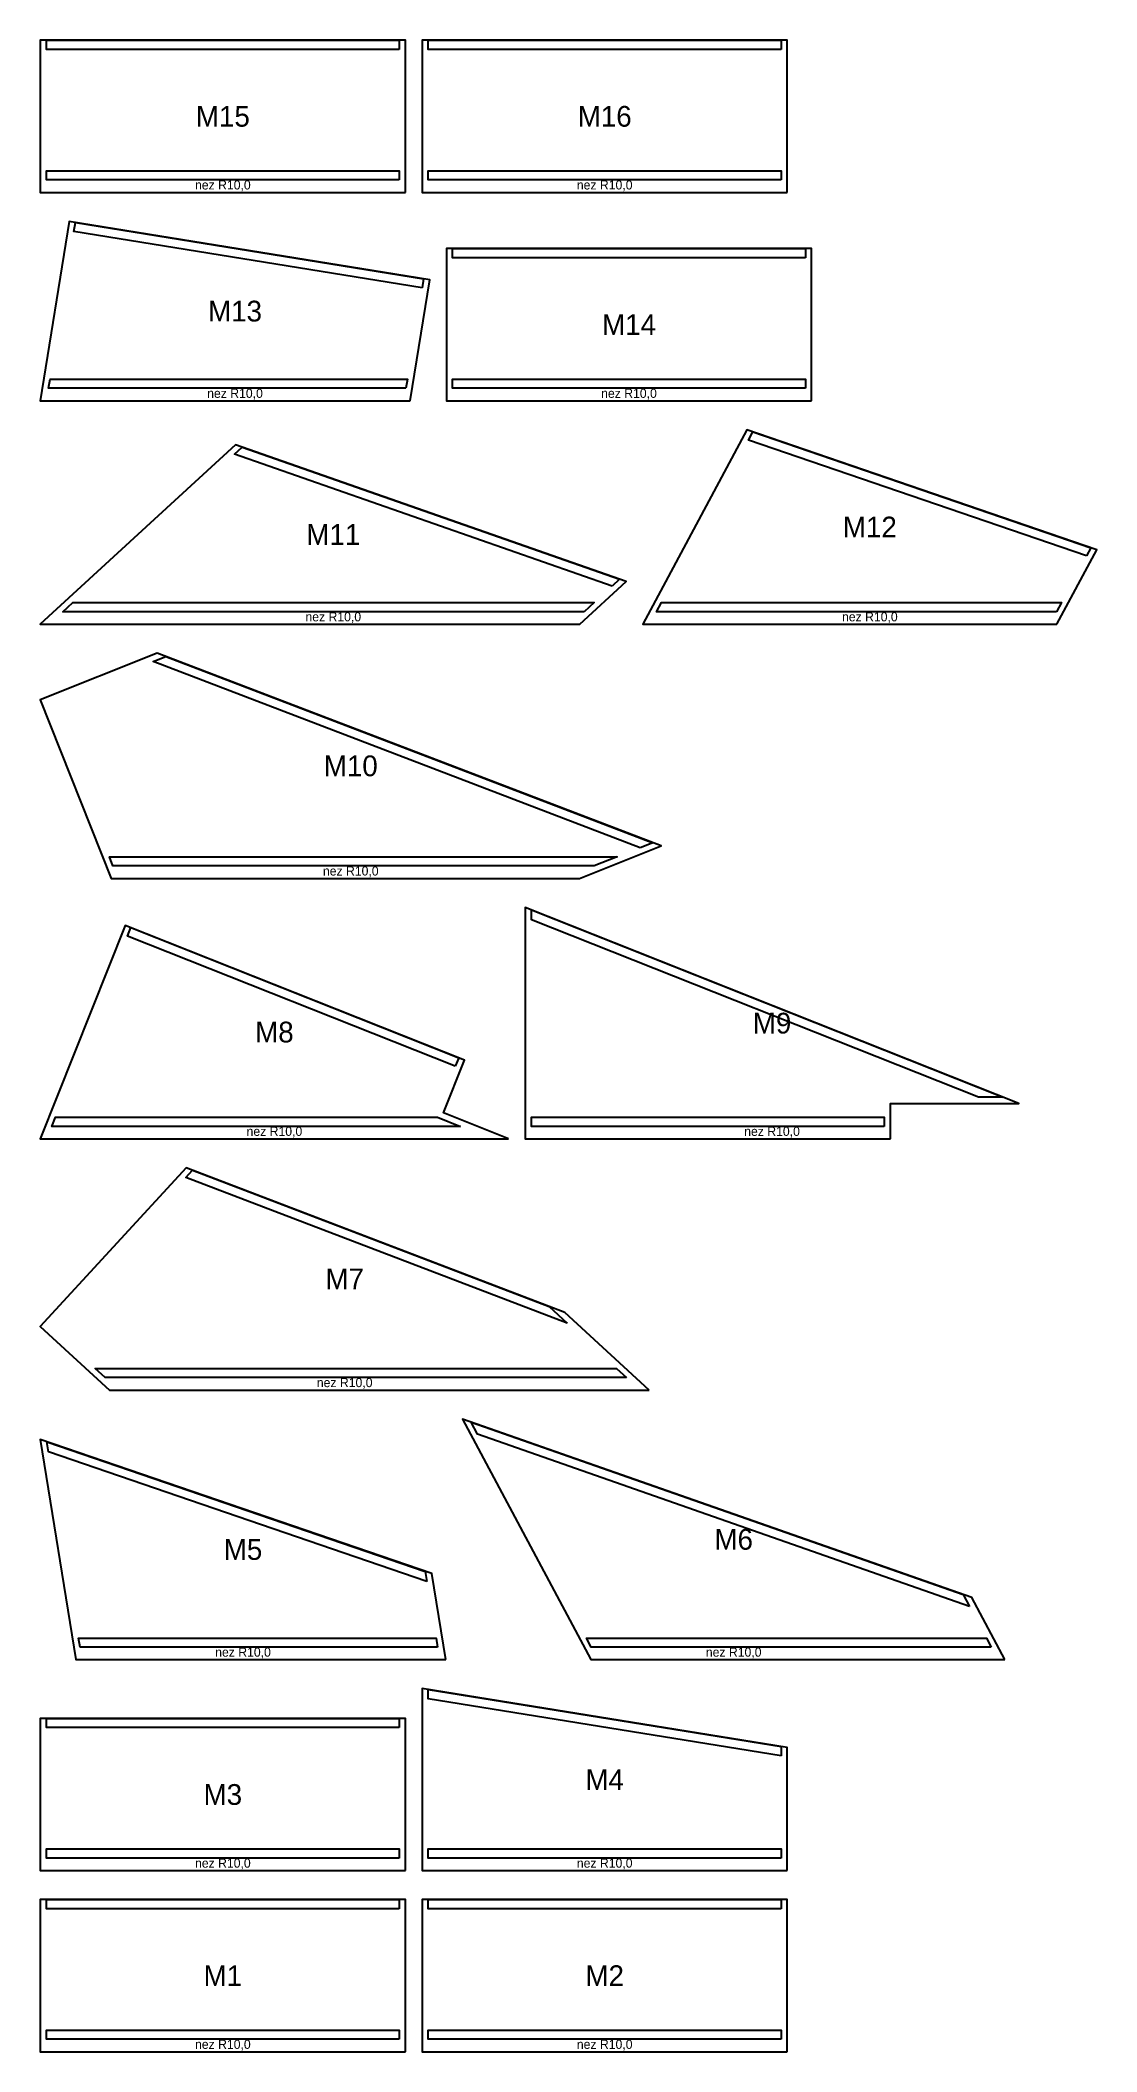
# Model space of a CAD drawing. Header units: millimetres. Extents: x 0 to 2546, y 0 to 4848.
import ezdxf
from ezdxf.enums import TextEntityAlignment as Align

# ---------------------------------------------------------------- set-up
doc = ezdxf.new("R2010")
doc.units = ezdxf.units.MM
for name, color, linetype in [('CM_DESSOUS', 4, 'CONTINUOUS'), ('CM_DESSUS', 5, 'CONTINUOUS'), ('DECOUPE', 7, 'CONTINUOUS'), ('TEXTE', 3, 'CONTINUOUS')]:
    doc.layers.add(name, color=color, linetype=linetype)

msp = doc.modelspace()

# ---------------------------------------------------------------- linework, layer by layer
at = {"layer": 'CM_DESSOUS'}
for points in [[(865, 4511.287), (15, 4511.287), (15, 4533.287), (865, 4533.287)], [(1785, 4511.287), (935, 4511.287), (935, 4533.287), (1785, 4533.287)], [(881.08, 4009.069), (20.045, 4009.069), (23.601, 4031.069), (884.637, 4031.069)], [(1843.595, 4009.069), (993.595, 4009.069), (993.595, 4031.069), (1843.595, 4031.069)], [(1310.919, 3470.477), (54.808, 3470.477), (78.745, 3492.477), (1334.856, 3492.477)], [(2448.801, 3470.477), (1485.172, 3470.477), (1496.922, 3492.477), (2460.55, 3492.477)], [(1334.417, 2857.836), (175.3, 2857.836), (166.563, 2879.836), (1389.812, 2879.836)], [(1012.263, 2230.376), (28.054, 2230.376), (36.791, 2252.376), (956.867, 2252.376)], [(2033.441, 2230.376), (1183.441, 2230.376), (1183.441, 2252.376), (2033.441, 2252.376)], [(1412.227, 1624.818), (156.116, 1624.818), (132.179, 1646.818), (1388.29, 1646.818)], [(957.162, 975.204), (96.127, 975.204), (92.57, 997.204), (953.606, 997.204)], [(2291.373, 975.204), (1327.745, 975.204), (1315.995, 997.204), (2279.624, 997.204)], [(865, 466.699), (15, 466.699), (15, 488.699), (865, 488.699)], [(1785, 466.699), (935, 466.699), (935, 488.699), (1785, 488.699)], [(865, 30), (15, 30), (15, 52), (865, 52)], [(1785, 30), (935, 30), (935, 52), (1785, 52)]]:
    msp.add_lwpolyline(points, close=True, dxfattribs=at)
at = {"layer": 'CM_DESSUS'}
for points in [[(865, 4825.986), (15, 4825.986), (15, 4847.986), (865, 4847.986)], [(1785, 4825.986), (935, 4825.986), (935, 4847.986), (1785, 4847.986)], [(920.276, 4251.523), (81.171, 4387.176), (84.682, 4408.894), (923.787, 4273.241)], [(1843.595, 4323.767), (993.595, 4323.767), (993.595, 4345.767), (1843.595, 4345.767)], [(2520.786, 3605.263), (1706.281, 3884.484), (1716.78, 3904.141), (2531.285, 3624.921)], [(1377.733, 3531.885), (468.31, 3850.521), (486.673, 3867.398), (1396.097, 3548.763)], [(1445.46, 2901.936), (272.195, 3350.56), (302.41, 3362.56), (1475.676, 2913.936)], [(2260.712, 2300.376), (1183.441, 2728.207), (1183.441, 2751.878), (2320.316, 2300.376)], [(1000.102, 2375.083), (210.121, 2688.818), (218.241, 2709.265), (1008.222, 2395.529)], [(1269.855, 1755.67), (350.559, 2107.184), (366.577, 2124.612), (1225.97, 1796.004)], [(2238.896, 1073.462), (1053.443, 1488.811), (1038.127, 1517.488), (2223.581, 1102.14)], [(931.62, 1133.199), (20.067, 1445.688), (16.086, 1470.31), (927.64, 1157.82)], [(1785, 713.08), (935, 850.493), (935, 872.779), (1785, 735.365)], [(865, 781.397), (15, 781.397), (15, 803.397), (865, 803.397)], [(865, 344.699), (15, 344.699), (15, 366.699), (865, 366.699)], [(1785, 344.699), (935, 344.699), (935, 366.699), (1785, 366.699)]]:
    msp.add_lwpolyline(points, close=True, dxfattribs=at)
at = {"layer": 'DECOUPE'}
for points in [[(880, 4481.287), (880, 4847.986), (0, 4847.986), (0, 4481.287)], [(1800, 4481.287), (1800, 4795.986), (1800, 4847.986), (920, 4847.986), (920, 4795.986), (920, 4481.287)], [(891.425, 3979.069), (938.595, 4270.847), (69.874, 4411.287), (0, 3979.069)], [(1858.595, 3979.069), (1858.595, 4345.767), (978.595, 4345.767), (978.595, 3979.069)], [(2449.784, 3440.477), (2545.659, 3619.994), (1702.406, 3909.069), (1452.145, 3440.477)], [(1300.445, 3440.477), (1412.145, 3543.14), (470.624, 3873.021), (0, 3440.477)], [(1299.516, 2827.836), (1496.38, 2906.019), (281.706, 3370.477), (0, 3258.6), (171.075, 2827.836)], [(2048.441, 2200.376), (2048.441, 2285.376), (2358.086, 2285.376), (1168.441, 2757.836), (1168.441, 2200.376)], [(1128.441, 2200.376), (971.596, 2262.666), (1022.163, 2389.993), (204.3, 2714.801), (0, 2200.376)], [(1467.035, 1594.818), (1263.929, 1781.489), (351.502, 2130.376), (0, 1747.929), (166.59, 1594.818)], [(2324.401, 945.204), (2244.5, 1094.81), (1017.207, 1524.818), (1326.762, 945.204)], [(977.207, 945.204), (943.726, 1152.306), (0, 1475.824), (85.782, 945.204)], [(1800, 436.699), (1800, 732.94), (920, 875.204), (920, 436.699)], [(880, 436.699), (880, 803.397), (0, 803.397), (0, 436.699)], [(880, 0), (880, 366.699), (0, 366.699), (0, 0)], [(1800, 0), (1800, 366.699), (920, 366.699), (920, 0)]]:
    msp.add_lwpolyline(points, close=True, dxfattribs=at)

# ---------------------------------------------------------------- texts
at = {"layer": 'TEXTE'}
for s, height, p in [('M15', 50, (440, 4664.637)), ('M16', 50, (1360, 4664.637)), ('nez R10,0', 22, (440, 4499.287)), ('nez R10,0', 22, (1360, 4499.287)), ('M13', 50, (469.298, 4195.178)), ('M14', 50, (1418.595, 4162.418)), ('nez R10,0', 22, (469.298, 3997.069)), ('nez R10,0', 22, (1418.595, 3997.069)), ('M12', 50, (1998.902, 3674.773)), ('M11', 50, (706.073, 3656.749)), ('nez R10,0', 22, (706.073, 3458.477)), ('nez R10,0', 22, (1998.902, 3458.477)), ('M10', 50, (748.19, 3099.156)), ('nez R10,0', 22, (748.19, 2845.836)), ('M8', 50, (564.221, 2457.589)), ('M9', 50, (1763.264, 2479.106)), ('nez R10,0', 22, (564.221, 2218.376)), ('nez R10,0', 22, (1763.264, 2218.376)), ('M7', 50, (733.518, 1862.597)), ('nez R10,0', 22, (733.518, 1612.818)), ('M6', 50, (1670.804, 1235.011)), ('M5', 50, (488.603, 1210.514)), ('nez R10,0', 22, (488.603, 963.204)), ('nez R10,0', 22, (1670.804, 963.204)), ('M4', 50, (1360, 655.951)), ('M3', 50, (440, 620.048)), ('nez R10,0', 22, (440, 454.699)), ('nez R10,0', 22, (1360, 454.699)), ('M1', 50, (440, 183.349)), ('M2', 50, (1360, 183.349)), ('nez R10,0', 22, (440, 18)), ('nez R10,0', 22, (1360, 18))]:
    msp.add_text(s, height=height, dxfattribs=at).set_placement(p, align=Align.MIDDLE_CENTER)

doc.saveas('drawing.dxf')
